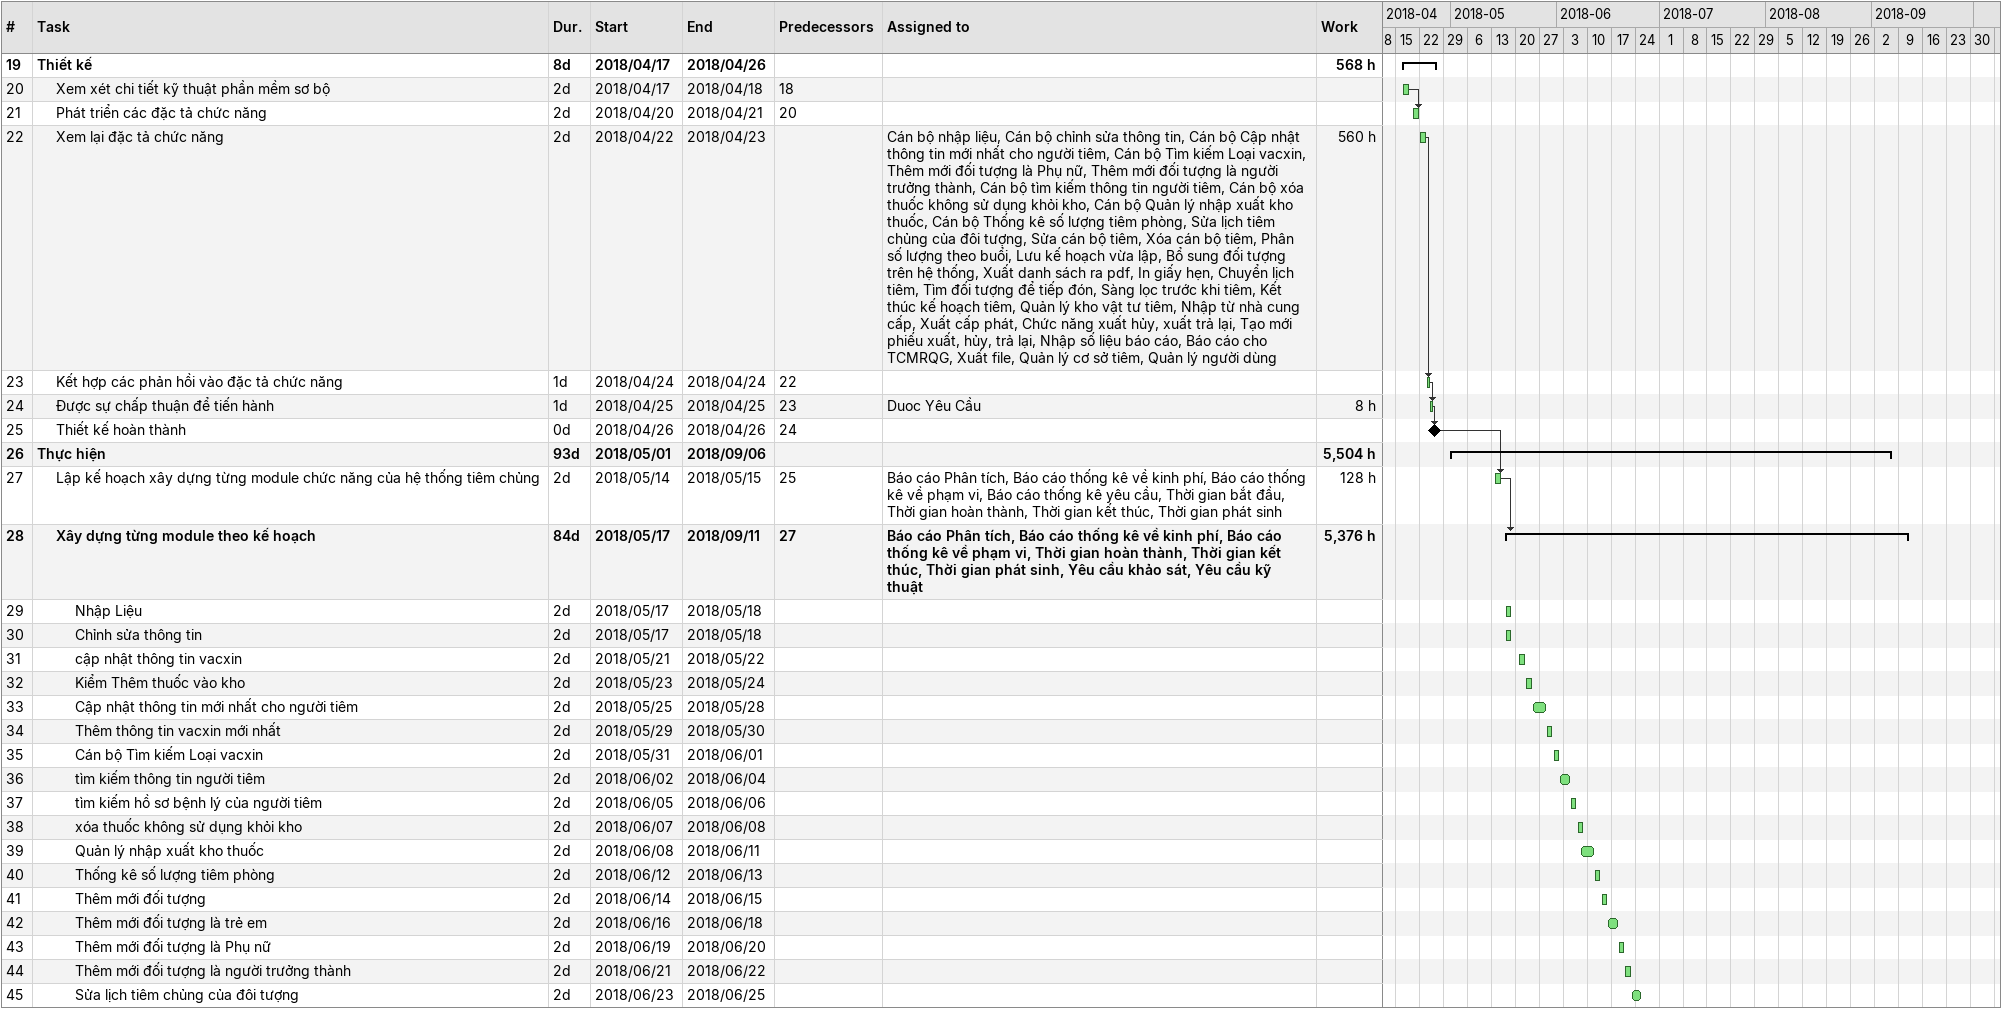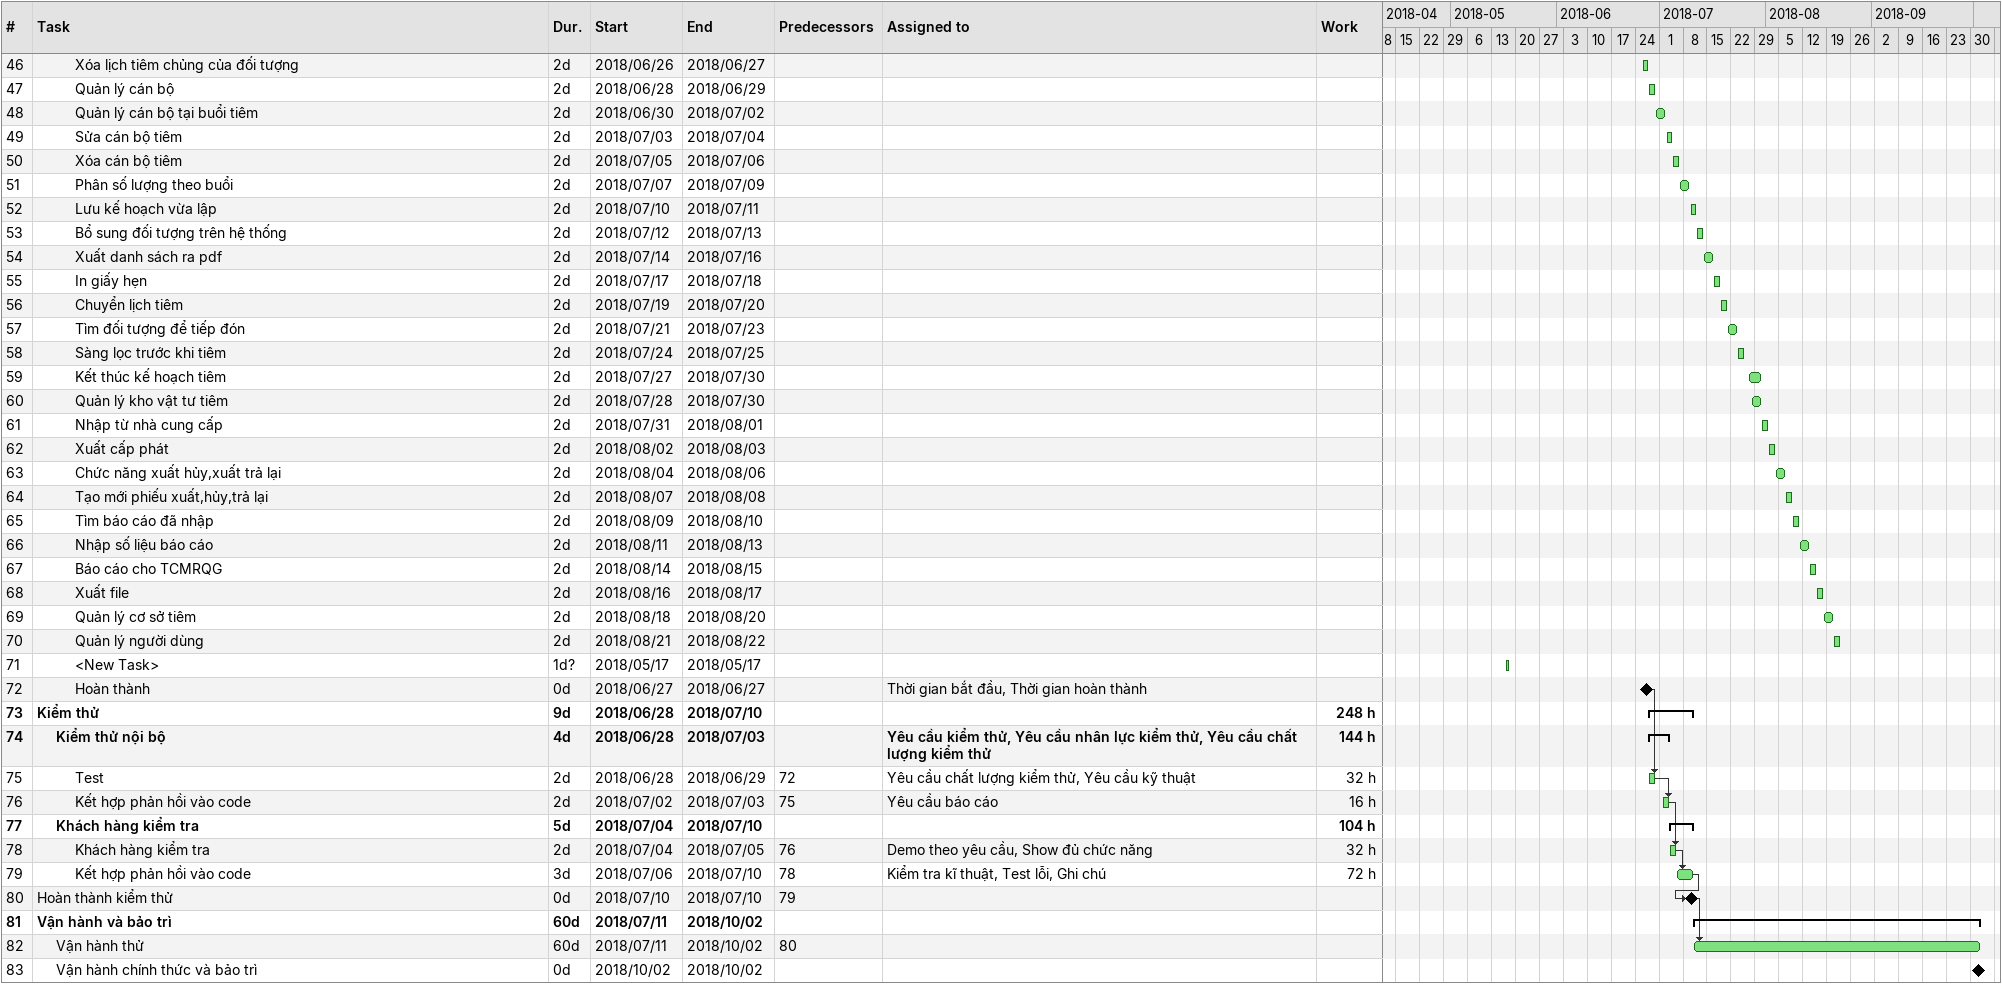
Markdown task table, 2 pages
| ID | Level | Task | Duration | Start | Finish | Predecessors | Resources | Work (h) |
|---|---|---|---|---|---|---|---|---|
| 19 | 1 | **Thiết kế** | 8d | 2018-04-17 | 2018-04-26 |  |  | 568 |
| 20 | 2 | Xem xét chi tiết kỹ thuật phần mềm sơ bộ | 2d | 2018-04-17 | 2018-04-18 | 18 |  |  |
| 21 | 2 | Phát triển các đặc tả chức năng | 2d | 2018-04-20 | 2018-04-21 | 20 |  |  |
| 22 | 2 | Xem lại đặc tả chức năng | 2d | 2018-04-22 | 2018-04-23 |  | Cán bộ nhập liệu, Cán bộ chỉnh sửa thông tin, Cán bộ Cập nhật thông tin mới nhất cho người tiêm, Cán bộ Tìm kiếm Loại vacxin, Thêm mới đối tượng là Phụ nữ, Thêm mới đối tượng là người trưởng thành, Cán bộ tìm kiếm thông tin người tiêm, Cán bộ xóa thuốc không sử dụng khỏi kho, Cán bộ Quản lý nhập xuất kho thuốc, Cán bộ Thống kê số lượng tiêm phòng, Sửa lịch tiêm chủng của đôi tượng, Sửa cán bộ tiêm, Xóa cán bộ tiêm, Phân số lượng theo buổi, Lưu kế hoạch vừa lập, Bổ sung đối tượng trên hệ thống, Xuất danh sách ra pdf, In giấy hẹn, Chuyển lịch tiêm, Tìm đối tượng để tiếp đón, Sàng lọc trước khi tiêm, Kết thúc kế hoạch tiêm, Quản lý kho vật tư tiêm, Nhập từ nhà cung cấp, Xuất cấp phát, Chức năng xuất hủy, xuất trả lại, Tạo mới phiếu xuất, hủy, trả lại, Nhập số liệu báo cáo, Báo cáo cho TCMRQG, Xuất file, Quản lý cơ sở tiêm, Quản lý người dùng | 560 |
| 23 | 2 | Kết hợp các phản hồi vào đặc tả chức năng | 1d | 2018-04-24 | 2018-04-24 | 22 |  |  |
| 24 | 2 | Được sự chấp thuận để tiến hành | 1d | 2018-04-25 | 2018-04-25 | 23 | Duoc Yêu Cầu | 8 |
| 25 | 2 | Thiết kế hoàn thành | 0d | 2018-04-26 | 2018-04-26 | 24 |  |  |
| 26 | 1 | **Thực hiện** | 93d | 2018-05-01 | 2018-09-06 |  |  | 5504 |
| 27 | 2 | Lập kế hoạch xây dựng từng module chức năng của hệ thống tiêm chủng | 2d | 2018-05-14 | 2018-05-15 | 25 | Báo cáo Phân tích, Báo cáo thống kê về kinh phí, Báo cáo thống kê về phạm vi, Báo cáo thống kê yêu cầu, Thời gian bắt đầu, Thời gian hoàn thành, Thời gian kết thúc, Thời gian phát sinh | 128 |
| 28 | 2 | **Xây dựng từng module theo kế hoạch** | 84d | 2018-05-17 | 2018-09-11 | 27 | Báo cáo Phân tích, Báo cáo thống kê về kinh phí, Báo cáo thống kê về phạm vi, Thời gian hoàn thành, Thời gian kết thúc, Thời gian phát sinh, Yêu cầu khảo sát, Yêu cầu kỹ thuật | 5376 |
| 29 | 3 | Nhập Liệu | 2d | 2018-05-17 | 2018-05-18 |  |  |  |
| 30 | 3 | Chỉnh sửa thông tin | 2d | 2018-05-17 | 2018-05-18 |  |  |  |
| 31 | 3 | cập nhật thông tin vacxin | 2d | 2018-05-21 | 2018-05-22 |  |  |  |
| 32 | 3 | Kiểm Thêm thuốc vào kho | 2d | 2018-05-23 | 2018-05-24 |  |  |  |
| 33 | 3 | Cập nhật thông tin mới nhất cho người tiêm | 2d | 2018-05-25 | 2018-05-28 |  |  |  |
| 34 | 3 | Thêm thông tin vacxin mới nhất | 2d | 2018-05-29 | 2018-05-30 |  |  |  |
| 35 | 3 | Cán bộ Tìm kiếm Loại vacxin | 2d | 2018-05-31 | 2018-06-01 |  |  |  |
| 36 | 3 | tìm kiếm thông tin người tiêm | 2d | 2018-06-02 | 2018-06-04 |  |  |  |
| 37 | 3 | tìm kiếm hồ sơ bệnh lý của người tiêm | 2d | 2018-06-05 | 2018-06-06 |  |  |  |
| 38 | 3 | xóa thuốc không sử dụng khỏi kho | 2d | 2018-06-07 | 2018-06-08 |  |  |  |
| 39 | 3 | Quản lý nhập xuất kho thuốc | 2d | 2018-06-08 | 2018-06-11 |  |  |  |
| 40 | 3 | Thống kê số lượng tiêm phòng | 2d | 2018-06-12 | 2018-06-13 |  |  |  |
| 41 | 3 | Thêm mới đối tượng | 2d | 2018-06-14 | 2018-06-15 |  |  |  |
| 42 | 3 | Thêm mới đối tượng là trẻ em | 2d | 2018-06-16 | 2018-06-18 |  |  |  |
| 43 | 3 | Thêm mới đối tượng là Phụ nữ | 2d | 2018-06-19 | 2018-06-20 |  |  |  |
| 44 | 3 | Thêm mới đối tượng là người trưởng thành | 2d | 2018-06-21 | 2018-06-22 |  |  |  |
| 45 | 3 | Sửa lịch tiêm chủng của đôi tượng | 2d | 2018-06-23 | 2018-06-25 |  |  |  |
| 46 | 3 | Xóa lịch tiêm chủng của đối tượng | 2d | 2018-06-26 | 2018-06-27 |  |  |  |
| 47 | 3 | Quản lý cán bộ | 2d | 2018-06-28 | 2018-06-29 |  |  |  |
| 48 | 3 | Quản lý cán bộ tại buổi tiêm | 2d | 2018-06-30 | 2018-07-02 |  |  |  |
| 49 | 3 | Sửa cán bộ tiêm | 2d | 2018-07-03 | 2018-07-04 |  |  |  |
| 50 | 3 | Xóa cán bộ tiêm | 2d | 2018-07-05 | 2018-07-06 |  |  |  |
| 51 | 3 | Phân số lượng theo buổi | 2d | 2018-07-07 | 2018-07-09 |  |  |  |
| 52 | 3 | Lưu kế hoạch vừa lập | 2d | 2018-07-10 | 2018-07-11 |  |  |  |
| 53 | 3 | Bổ sung đối tượng trên hệ thống | 2d | 2018-07-12 | 2018-07-13 |  |  |  |
| 54 | 3 | Xuất danh sách ra pdf | 2d | 2018-07-14 | 2018-07-16 |  |  |  |
| 55 | 3 | In giấy hẹn | 2d | 2018-07-17 | 2018-07-18 |  |  |  |
| 56 | 3 | Chuyển lịch tiêm | 2d | 2018-07-19 | 2018-07-20 |  |  |  |
| 57 | 3 | Tìm đối tượng để tiếp đón | 2d | 2018-07-21 | 2018-07-23 |  |  |  |
| 58 | 3 | Sàng lọc trước khi tiêm | 2d | 2018-07-24 | 2018-07-25 |  |  |  |
| 59 | 3 | Kết thúc kế hoạch tiêm | 2d | 2018-07-27 | 2018-07-30 |  |  |  |
| 60 | 3 | Quản lý kho vật tư tiêm | 2d | 2018-07-28 | 2018-07-30 |  |  |  |
| 61 | 3 | Nhập từ nhà cung cấp | 2d | 2018-07-31 | 2018-08-01 |  |  |  |
| 62 | 3 | Xuất cấp phát | 2d | 2018-08-02 | 2018-08-03 |  |  |  |
| 63 | 3 | Chức năng xuất hủy,xuất trả lại | 2d | 2018-08-04 | 2018-08-06 |  |  |  |
| 64 | 3 | Tạo mới phiếu xuất,hủy,trả lại | 2d | 2018-08-07 | 2018-08-08 |  |  |  |
| 65 | 3 | Tìm báo cáo đã nhập | 2d | 2018-08-09 | 2018-08-10 |  |  |  |
| 66 | 3 | Nhập số liệu báo cáo | 2d | 2018-08-11 | 2018-08-13 |  |  |  |
| 67 | 3 | Báo cáo cho TCMRQG | 2d | 2018-08-14 | 2018-08-15 |  |  |  |
| 68 | 3 | Xuất file | 2d | 2018-08-16 | 2018-08-17 |  |  |  |
| 69 | 3 | Quản lý cơ sở tiêm | 2d | 2018-08-18 | 2018-08-20 |  |  |  |
| 70 | 3 | Quản lý người dùng | 2d | 2018-08-21 | 2018-08-22 |  |  |  |
| 71 | 3 | <New Task> | 1d? | 2018-05-17 | 2018-05-17 |  |  |  |
| 72 | 3 | Hoàn thành | 0d | 2018-06-27 | 2018-06-27 |  | Thời gian bắt đầu, Thời gian hoàn thành |  |
| 73 | 1 | **Kiểm thử** | 9d | 2018-06-28 | 2018-07-10 |  |  | 248 |
| 74 | 2 | **Kiểm thử nội bộ** | 4d | 2018-06-28 | 2018-07-03 |  | Yêu cầu kiểm thử, Yêu cầu nhân lực kiểm thử, Yêu cầu chất lượng kiểm thử | 144 |
| 75 | 3 | Test | 2d | 2018-06-28 | 2018-06-29 | 72 | Yêu cầu chất lượng kiểm thử, Yêu cầu kỹ thuật | 32 |
| 76 | 3 | Kết hợp phản hồi vào code | 2d | 2018-07-02 | 2018-07-03 | 75 | Yêu cầu báo cáo | 16 |
| 77 | 2 | **Khách hàng kiểm tra** | 5d | 2018-07-04 | 2018-07-10 |  |  | 104 |
| 78 | 3 | Khách hàng kiểm tra | 2d | 2018-07-04 | 2018-07-05 | 76 | Demo theo yêu cầu, Show đủ chức năng | 32 |
| 79 | 3 | Kết hợp phản hồi vào code | 3d | 2018-07-06 | 2018-07-10 | 78 | Kiểm tra kĩ thuật, Test lỗi, Ghi chú | 72 |
| 80 | 1 | Hoàn thành kiểm thử | 0d | 2018-07-10 | 2018-07-10 | 79 |  |  |
| 81 | 1 | **Vận hành và bảo trì** | 60d | 2018-07-11 | 2018-10-02 |  |  |  |
| 82 | 2 | Vận hành thử | 60d | 2018-07-11 | 2018-10-02 | 80 |  |  |
| 83 | 2 | Vận hành chính thức và bảo trì | 0d | 2018-10-02 | 2018-10-02 |  |  |  |
